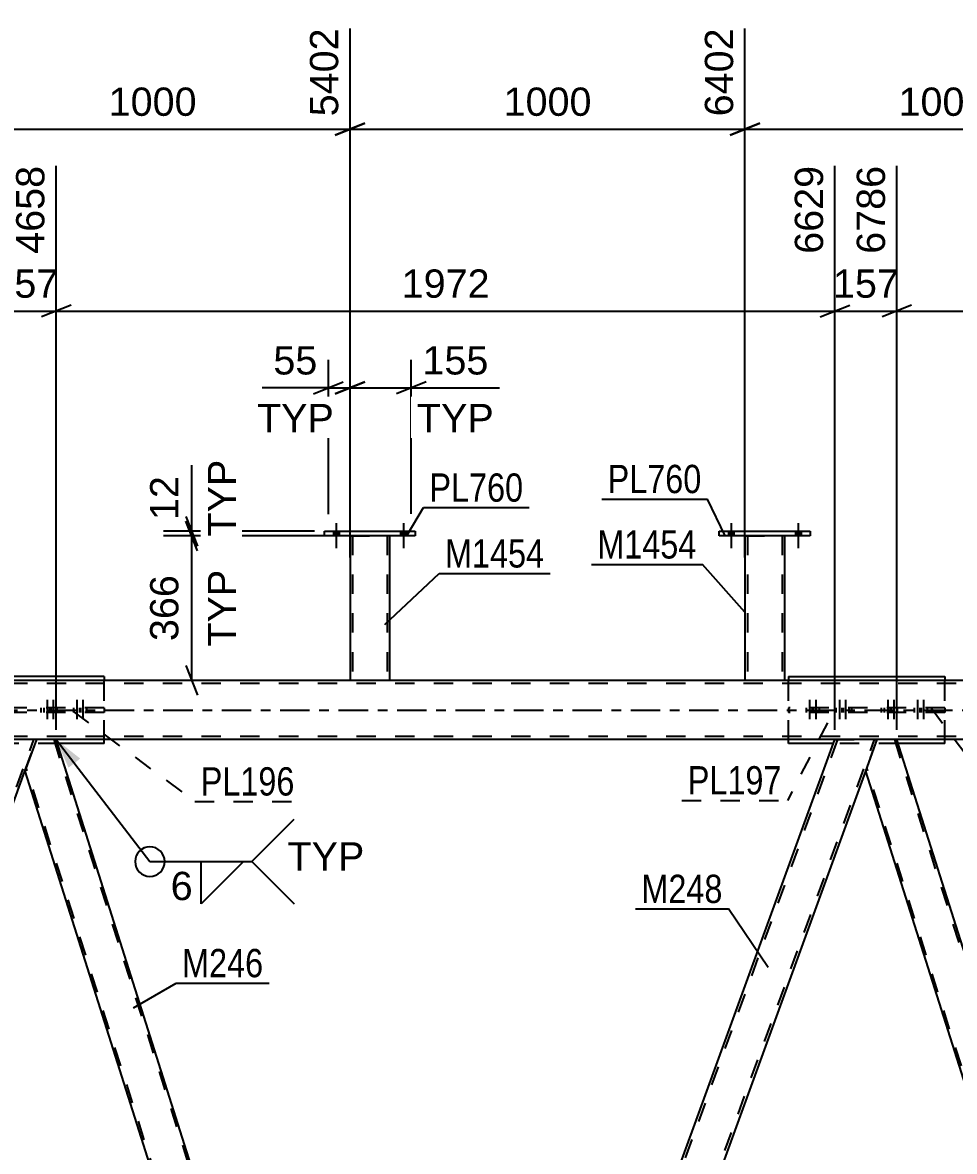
# Model space of a CAD drawing. Header units: millimetres. Extents: x -132 to 709, y -396 to 198.
# Drawn here: x 163.5 to 257.9, y -44.7 to 69.7 of the extents above; entities that cross this region are included whole.
import ezdxf

# ---------------------------------------------------------------- set-up
doc = ezdxf.new("R2010")
doc.units = ezdxf.units.MM
doc.linetypes.add('DXK_LINE_DOT2', pattern=[3.9198, 1.9599, -1.9599])
doc.linetypes.add('DXK_LINE_DOT3', pattern=[5.9187, 2.979, -0.9799, 0.9799, -0.9799])
doc.styles.add('Arial', font='arial.ttf', dxfattribs={"height": 0.2})
doc.styles.add('Arial Narrow', font='ARIALN.TTF', dxfattribs={"height": 0.2})

# ---------------------------------------------------------------- blocks, each defined once
blk = doc.blocks.new('Part-203774460-4572 - 4555')
at = {"color": 2, "linetype": 'Continuous'}
for p, q in [((236.69, 17.64), (236.69, 3)), ((240.69, 17.64), (240.69, 3))]:
    blk.add_line(p, q, dxfattribs=at)
at = {"color": 7, "linetype": 'DXK_LINE_DOT2'}
for p, q in [((236.69, 17.64), (240.69, 17.64)), ((236.93, 17.64), (236.93, 3)), ((240.45, 17.64), (240.45, 3)), ((240.69, 3), (236.69, 3))]:
    blk.add_line(p, q, dxfattribs=at)
blk = doc.blocks.new('Part-203774460-4690 - 4555')
at = {"color": 7, "linetype": 'DXK_LINE_DOT2'}
for p, q in [((622.63, 2.68), (-19.38, 2.68)), ((622.63, -2.68), (-19.38, -2.68)), ((622.63, -3), (-10.67, -3))]:
    blk.add_line(p, q, dxfattribs=at)
at = {"color": 2, "linetype": 'Continuous'}
for p, q in [((622.63, 3), (-15.38, 3)), ((622.63, -3), (-4.28, -3))]:
    blk.add_line(p, q, dxfattribs=at)
at = {"color": 7, "linetype": 'DXK_LINE_DOT3'}
blk.add_line((-29.38, 0), (622.63, 0), dxfattribs=at)
blk = doc.blocks.new('Part-203774460-4567 - 4555')
at = {"color": 2, "linetype": 'Continuous'}
for p, q in [((234.09, 17.64), (234.09, 18.12)), ((234.09, 18.12), (243.29, 18.12)), ((243.29, 17.64), (234.09, 17.64)), ((243.29, 18.12), (243.29, 17.64))]:
    blk.add_line(p, q, dxfattribs=at)
blk = doc.blocks.new('Part-203774460-4577 - 4555')
at = {"color": 2, "linetype": 'Continuous'}
for p, q in [((194.09, 17.64), (194.09, 18.12)), ((194.09, 18.12), (203.29, 18.12)), ((203.29, 17.64), (194.09, 17.64)), ((203.29, 18.12), (203.29, 17.64))]:
    blk.add_line(p, q, dxfattribs=at)
blk = doc.blocks.new('Part-203774460-4582 - 4555')
at = {"color": 2, "linetype": 'Continuous'}
for p, q in [((196.69, 17.64), (196.69, 3)), ((200.69, 17.64), (200.69, 3))]:
    blk.add_line(p, q, dxfattribs=at)
at = {"color": 7, "linetype": 'DXK_LINE_DOT2'}
for p, q in [((196.69, 17.64), (200.69, 17.64)), ((196.93, 17.64), (196.93, 3)), ((200.45, 17.64), (200.45, 3)), ((200.69, 3), (196.69, 3))]:
    blk.add_line(p, q, dxfattribs=at)
blk = doc.blocks.new('Bolt-203774460-5049 - 4555')
at = {"linetype": 'Continuous'}
for points in [[(235.01, 17.64), (235.57, 17.64), (235.57, 18.12), (235.01, 18.12)], [(235.01, 17.64), (235.57, 17.64), (235.57, 18.12), (235.01, 18.12)], [(241.81, 17.64), (242.37, 17.64), (242.37, 18.12), (241.81, 18.12)], [(241.81, 17.64), (242.37, 17.64), (242.37, 18.12), (241.81, 18.12)]]:
    blk.add_hatch(color=1, dxfattribs=at).paths.add_polyline_path(points)
at = {"color": 1, "linetype": 'Continuous'}
for p, q in [((235.29, 18.92), (235.29, 16.4)), ((235.29, 18.92), (235.29, 16.4)), ((242.09, 18.92), (242.09, 16.4)), ((242.09, 18.92), (242.09, 16.4)), ((235.01, 18.12), (235.01, 17.64)), ((235.01, 18.12), (235.01, 17.64)), ((235.57, 18.12), (235.57, 17.64)), ((235.57, 18.12), (235.57, 17.64)), ((241.81, 18.12), (241.81, 17.64)), ((241.81, 18.12), (241.81, 17.64)), ((242.37, 18.12), (242.37, 17.64)), ((242.37, 18.12), (242.37, 17.64))]:
    blk.add_line(p, q, dxfattribs=at)
blk = doc.blocks.new('Part-203774460-5005 - 4555')
at = {"color": 2, "linetype": 'Continuous'}
for p, q in [((164.92, -3), (163.75, -6.21)), ((203.65, -118.79), (166.93, -3)), ((163.75, -6.21), (200.47, -122))]:
    blk.add_line(p, q, dxfattribs=at)
at = {"color": 7, "linetype": 'DXK_LINE_DOT2'}
for p, q in [((166.93, -3), (164.92, -3)), ((166.68, -3), (203.52, -119.16)), ((200.72, -122), (163.89, -5.84))]:
    blk.add_line(p, q, dxfattribs=at)
blk = doc.blocks.new('Bolt-203774460-4696 - 4555')
at = {"linetype": 'Continuous'}
for points in [[(195.01, 17.64), (195.57, 17.64), (195.57, 18.12), (195.01, 18.12)], [(195.01, 17.64), (195.57, 17.64), (195.57, 18.12), (195.01, 18.12)], [(201.81, 17.64), (202.37, 17.64), (202.37, 18.12), (201.81, 18.12)], [(201.81, 17.64), (202.37, 17.64), (202.37, 18.12), (201.81, 18.12)]]:
    blk.add_hatch(color=1, dxfattribs=at).paths.add_polyline_path(points)
at = {"color": 1, "linetype": 'Continuous'}
for p, q in [((195.29, 18.92), (195.29, 16.4)), ((195.29, 18.92), (195.29, 16.4)), ((202.09, 18.92), (202.09, 16.4)), ((202.09, 18.92), (202.09, 16.4)), ((195.01, 18.12), (195.01, 17.64)), ((195.01, 18.12), (195.01, 17.64)), ((195.57, 18.12), (195.57, 17.64)), ((195.57, 18.12), (195.57, 17.64)), ((201.81, 18.12), (201.81, 17.64)), ((201.81, 18.12), (201.81, 17.64)), ((202.37, 18.12), (202.37, 17.64)), ((202.37, 18.12), (202.37, 17.64))]:
    blk.add_line(p, q, dxfattribs=at)
blk = doc.blocks.new('Part-203774460-4828 - 4555')
at = {"color": 2, "linetype": 'Continuous'}
for p, q in [((241.08, 3.4), (241.08, 3)), ((241.08, 3.4), (256.93, 3.4)), ((256.93, 3.4), (256.93, 3)), ((241.08, -3.4), (241.08, -3)), ((245.65, -3.4), (241.08, -3.4)), ((256.93, -3.4), (252.19, -3.4)), ((256.93, -3.4), (256.93, -3))]:
    blk.add_line(p, q, dxfattribs=at)
at = {"color": 7, "linetype": 'DXK_LINE_DOT2'}
for p, q in [((241.08, -3), (241.08, 3)), ((256.93, -3), (256.93, 3)), ((252.19, -3.4), (245.65, -3.4))]:
    blk.add_line(p, q, dxfattribs=at)
blk = doc.blocks.new('Part-203774460-4833 - 4555')
at = {"color": 7, "linetype": 'DXK_LINE_DOT2'}
for p, q in [((256.93, 0.24), (241.08, 0.24)), ((241.08, 0.24), (241.08, -0.24)), ((247.49, 0.24), (247.49, -0.24)), ((250.52, -0.24), (250.52, 0.24)), ((256.93, 0.24), (256.93, -0.24)), ((256.93, -0.24), (241.08, -0.24))]:
    blk.add_line(p, q, dxfattribs=at)
blk = doc.blocks.new('Part-203774460-4838 - 4555')
at = {"color": 2, "linetype": 'Continuous'}
for p, q in [((155.95, 3.4), (155.95, 3)), ((156.69, 3.4), (155.95, 3.4)), ((171.8, 3.4), (160.69, 3.4)), ((171.8, 3.4), (171.8, 3)), ((155.95, -3.4), (155.95, -3)), ((160.52, -3.4), (155.95, -3.4)), ((171.8, -3.4), (167.06, -3.4)), ((171.8, -3.4), (171.8, -3))]:
    blk.add_line(p, q, dxfattribs=at)
at = {"color": 7, "linetype": 'DXK_LINE_DOT2'}
for p, q in [((155.95, -3), (155.95, 3)), ((160.69, 3.4), (156.69, 3.4)), ((171.8, -3), (171.8, 3)), ((167.06, -3.4), (160.52, -3.4))]:
    blk.add_line(p, q, dxfattribs=at)
blk = doc.blocks.new('Part-203774460-4843 - 4555')
at = {"color": 7, "linetype": 'DXK_LINE_DOT2'}
for p, q in [((171.8, 0.24), (155.95, 0.24)), ((155.95, 0.24), (155.95, -0.24)), ((162.35, 0.24), (162.35, -0.24)), ((165.39, -0.24), (165.39, 0.24)), ((171.8, 0.24), (171.8, -0.24)), ((171.8, -0.24), (155.95, -0.24))]:
    blk.add_line(p, q, dxfattribs=at)
blk = doc.blocks.new('Part-203774460-4930 - 4555')
at = {"color": 7, "linetype": 'DXK_LINE_DOT2'}
for p, q in [((246.05, -3), (202.74, -122)), ((206.49, -122), (249.8, -3)), ((245.8, -3), (250.05, -3)), ((250.05, -3), (248.89, -6.21))]:
    blk.add_line(p, q, dxfattribs=at)
at = {"color": 2, "linetype": 'Continuous'}
for p, q in [((203.65, -118.79), (245.8, -3)), ((248.89, -6.21), (206.74, -122))]:
    blk.add_line(p, q, dxfattribs=at)
blk = doc.blocks.new('Part-203774460-5000 - 4555')
at = {"color": 2, "linetype": 'Continuous'}
for p, q in [((250.05, -3), (248.89, -6.21)), ((288.79, -118.79), (252.07, -3)), ((248.89, -6.21), (285.61, -122))]:
    blk.add_line(p, q, dxfattribs=at)
at = {"color": 7, "linetype": 'DXK_LINE_DOT2'}
for p, q in [((252.07, -3), (250.05, -3)), ((251.82, -3), (288.65, -119.16)), ((285.86, -122), (249.02, -5.84))]:
    blk.add_line(p, q, dxfattribs=at)
blk = doc.blocks.new('Part-203774460-5030 - 4555')
at = {"color": 7, "linetype": 'DXK_LINE_DOT2'}
for p, q in [((121.35, -122), (164.66, -3)), ((164.92, -3), (160.66, -3)), ((163.75, -6.21), (164.92, -3))]:
    blk.add_line(p, q, dxfattribs=at)
at = {"color": 2, "linetype": 'Continuous'}
blk.add_line((121.61, -122), (163.75, -6.21), dxfattribs=at)
blk = doc.blocks.new('Bolt-203774460-5048 - 4555')
at = {"color": 1, "linetype": 'DXK_LINE_DOT2'}
for p, q in [((250.79, 0.24), (250.79, -0.24)), ((251.15, 1.04), (251.15, -1.96)), ((251.39, 0.24), (251.39, -0.24)), ((251.51, 0.24), (251.51, -0.24)), ((251.75, 1.04), (251.75, -1.96)), ((252.11, 0.24), (252.11, -0.24)), ((253.81, 0.24), (253.81, -0.24)), ((254.17, 1.04), (254.17, -1.96)), ((254.41, 0.24), (254.41, -0.24)), ((254.53, 0.24), (254.53, -0.24)), ((254.77, 1.04), (254.77, -1.96)), ((255.13, 0.24), (255.13, -0.24))]:
    blk.add_line(p, q, dxfattribs=at)
blk = doc.blocks.new('Bolt-203774460-5050 - 4555')
at = {"color": 1, "linetype": 'DXK_LINE_DOT2'}
for p, q in [((242.88, 0.24), (242.88, -0.24)), ((243.24, 1.04), (243.24, -1.96)), ((243.49, 0.24), (243.49, -0.24)), ((243.6, 0.24), (243.6, -0.24)), ((243.85, 1.04), (243.85, -1.96)), ((244.21, 0.24), (244.21, -0.24)), ((245.9, 0.24), (245.9, -0.24)), ((246.26, 1.04), (246.26, -1.96)), ((246.5, 0.24), (246.5, -0.24)), ((246.62, 0.24), (246.62, -0.24)), ((246.86, 1.04), (246.86, -1.96)), ((247.22, 0.24), (247.22, -0.24))]:
    blk.add_line(p, q, dxfattribs=at)
blk = doc.blocks.new('Bolt-203774460-5069 - 4555')
at = {"color": 1, "linetype": 'DXK_LINE_DOT2'}
for p, q in [((165.66, 0.24), (165.66, -0.24)), ((166.02, 1.04), (166.02, -1.96)), ((166.26, 0.24), (166.26, -0.24)), ((166.38, 0.24), (166.38, -0.24)), ((166.62, 1.04), (166.62, -1.96)), ((166.98, 0.24), (166.98, -0.24)), ((168.67, 0.24), (168.67, -0.24)), ((169.03, 1.04), (169.03, -1.96)), ((169.27, 0.24), (169.27, -0.24)), ((169.39, 0.24), (169.39, -0.24)), ((169.63, 1.04), (169.63, -1.96)), ((169.99, 0.24), (169.99, -0.24))]:
    blk.add_line(p, q, dxfattribs=at)
blk = doc.blocks.new('StraightDimension-203774460-5789 - 4555')
at = {"color": 7, "linetype": 'Continuous'}
for p, q in [((181.25, 16.14), (180.05, 19.14)), ((195.69, 17.64), (177.8, 17.64)), ((180.65, 3), (180.65, 17.64)), ((180.05, 4.5), (181.25, 1.5)), ((195.69, 3), (177.8, 3))]:
    blk.add_line(p, q, dxfattribs=at)
at = {"color": 0}
blk.add_wipeout([(179.9, 14.26), (175.7, 14.26), (175.7, 6.39), (179.9, 6.39)], dxfattribs=at)
at = {"color": 0, "linetype": 'Continuous'}
blk.add_wipeout([(185.75, 14.81), (181.55, 14.81), (181.55, 5.83), (185.75, 5.83)], dxfattribs=at)
at = {"color": 3, "linetype": 'Continuous', "style": 'Arial'}
blk.add_text('TYP', height=2.865, rotation=90.0002, dxfattribs=at).set_placement((185.15, 6.43))
at = {"color": 3, "style": 'Arial'}
blk.add_text('366', height=2.865, rotation=90.0002, dxfattribs=at).set_placement((179.3, 6.99))
blk = doc.blocks.new('StraightDimension-203774460-5799 - 4555')
at = {"color": 7, "linetype": 'Continuous'}
for p, q in [((180.65, 18.12), (180.65, 24.82)), ((180.65, 18.12), (180.65, 24.82)), ((180.05, 19.62), (181.25, 16.62)), ((181.25, 16.14), (180.05, 19.14)), ((193.09, 18.12), (177.8, 18.12)), ((195.69, 17.64), (177.8, 17.64)), ((180.65, 17.64), (180.65, 18.12))]:
    blk.add_line(p, q, dxfattribs=at)
at = {"color": 0, "linetype": 'Continuous'}
blk.add_wipeout([(185.75, 25.96), (181.55, 25.96), (181.55, 16.98), (185.75, 16.98)], dxfattribs=at)
at = {"color": 0}
blk.add_wipeout([(179.9, 24.29), (175.7, 24.29), (175.7, 18.65), (179.9, 18.65)], dxfattribs=at)
at = {"color": 3, "linetype": 'Continuous', "style": 'Arial'}
blk.add_text('TYP', height=2.865, rotation=90.0002, dxfattribs=at).set_placement((185.15, 17.58))
at = {"color": 3, "style": 'Arial'}
blk.add_text('12', height=2.865, rotation=90.0002, dxfattribs=at).set_placement((179.3, 19.25))
blk = doc.blocks.new('StraightDimension-203774460-5268 - 4555')
at = {"color": 7, "linetype": 'Continuous'}
for p, q in [((194.49, 19.85), (194.49, 35.5)), ((196.69, 18.64), (196.69, 35.5)), ((192.99, 32.05), (195.99, 33.25)), ((198.19, 33.25), (195.19, 32.05)), ((194.49, 32.65), (187.79, 32.65)), ((194.49, 32.65), (187.79, 32.65)), ((194.49, 32.65), (196.69, 32.65))]:
    blk.add_line(p, q, dxfattribs=at)
at = {"color": 0}
blk.add_wipeout([(193.97, 33.4), (193.97, 37.6), (188.32, 37.6), (188.32, 33.4)], dxfattribs=at)
at = {"color": 0, "linetype": 'Continuous'}
blk.add_wipeout([(195.63, 27.55), (195.63, 31.75), (186.66, 31.75), (186.66, 27.55)], dxfattribs=at)
at = {"color": 3, "style": 'Arial'}
blk.add_text('55', height=2.865, dxfattribs=at).set_placement((188.92, 34))
at = {"color": 3, "linetype": 'Continuous', "style": 'Arial'}
blk.add_text('TYP', height=2.865, dxfattribs=at).set_placement((187.26, 28.15))
blk = doc.blocks.new('StraightDimension-203774460-5951 - 4555')
at = {"color": 7, "linetype": 'Continuous'}
for p, q in [((236.69, 15.44), (236.69, 69.06)), ((276.69, 15.44), (276.69, 69.06)), ((238.19, 59.46), (235.19, 58.26)), ((236.69, 58.86), (276.69, 58.86)), ((275.19, 58.26), (278.19, 59.46))]:
    blk.add_line(p, q, dxfattribs=at)
at = {"color": 0}
blk.add_wipeout([(261.74, 59.61), (261.74, 63.81), (251.64, 63.81), (251.64, 59.61)], dxfattribs=at)
at = {"color": 3, "style": 'Arial'}
blk.add_text('1000', height=2.865, dxfattribs=at).set_placement((252.24, 60.21))
at = {"color": 0, "linetype": 'Continuous'}
blk.add_wipeout([(276.09, 69.66), (271.89, 69.66), (271.89, 59.56), (276.09, 59.56)], dxfattribs=at)
at = {"color": 3, "linetype": 'Continuous', "style": 'Arial'}
blk.add_text('7402', height=2.865, rotation=90.0002, dxfattribs=at).set_placement((275.49, 60.16))
blk = doc.blocks.new('StraightDimension-203774460-5971 - 4555')
at = {"color": 7, "linetype": 'Continuous'}
for p, q in [((156.69, 16.31), (156.69, 69.06)), ((196.69, 15.44), (196.69, 69.06)), ((158.19, 59.46), (155.19, 58.26)), ((156.69, 58.86), (196.69, 58.86)), ((195.19, 58.26), (198.19, 59.46))]:
    blk.add_line(p, q, dxfattribs=at)
at = {"color": 0}
blk.add_wipeout([(181.74, 59.61), (181.74, 63.81), (171.64, 63.81), (171.64, 59.61)], dxfattribs=at)
at = {"color": 3, "style": 'Arial'}
blk.add_text('1000', height=2.865, dxfattribs=at).set_placement((172.24, 60.21))
at = {"color": 0, "linetype": 'Continuous'}
blk.add_wipeout([(196.09, 69.66), (191.89, 69.66), (191.89, 59.56), (196.09, 59.56)], dxfattribs=at)
at = {"color": 3, "linetype": 'Continuous', "style": 'Arial'}
blk.add_text('5402', height=2.865, rotation=90.0002, dxfattribs=at).set_placement((195.49, 60.16))
blk = doc.blocks.new('StraightDimension-203774460-5454 - 4555')
at = {"color": 7, "linetype": 'Continuous'}
for p, q in [((160.66, -2), (160.66, 55.13)), ((166.93, -2), (166.93, 55.13)), ((159.16, 39.83), (162.16, 41.03)), ((160.66, 40.43), (166.93, 40.43)), ((168.43, 41.03), (165.43, 39.83))]:
    blk.add_line(p, q, dxfattribs=at)
at = {"color": 0}
blk.add_wipeout([(167.73, 41.18), (167.73, 45.38), (159.86, 45.38), (159.86, 41.18)], dxfattribs=at)
at = {"color": 3, "style": 'Arial'}
blk.add_text('157', height=2.865, dxfattribs=at).set_placement((160.46, 41.78))
at = {"color": 0, "linetype": 'Continuous'}
blk.add_wipeout([(166.33, 55.73), (162.13, 55.73), (162.13, 45.63), (166.33, 45.63)], dxfattribs=at)
at = {"color": 3, "linetype": 'Continuous', "style": 'Arial'}
blk.add_text('4658', height=2.865, rotation=90.0002, dxfattribs=at).set_placement((165.73, 46.23))
blk = doc.blocks.new('StraightDimension-203774460-5261 - 4555')
at = {"color": 7, "linetype": 'Continuous'}
for p, q in [((196.69, 18.64), (196.69, 35.5)), ((202.89, 19.88), (202.89, 35.5)), ((195.19, 32.05), (198.19, 33.25)), ((204.39, 33.25), (201.39, 32.05)), ((196.69, 32.65), (202.89, 32.65)), ((202.89, 32.65), (211.81, 32.65)), ((202.89, 32.65), (211.81, 32.65))]:
    blk.add_line(p, q, dxfattribs=at)
at = {"color": 0}
blk.add_wipeout([(211.29, 33.4), (211.29, 37.6), (203.42, 37.6), (203.42, 33.4)], dxfattribs=at)
at = {"color": 0, "linetype": 'Continuous'}
blk.add_wipeout([(211.84, 27.55), (211.84, 31.75), (202.86, 31.75), (202.86, 27.55)], dxfattribs=at)
at = {"color": 3, "style": 'Arial'}
blk.add_text('155', height=2.865, dxfattribs=at).set_placement((204.02, 34))
at = {"color": 3, "linetype": 'Continuous', "style": 'Arial'}
blk.add_text('TYP', height=2.865, dxfattribs=at).set_placement((203.46, 28.15))
blk = doc.blocks.new('StraightDimension-203774460-5290 - 4555')
at = {"color": 7, "linetype": 'Continuous'}
for p, q in [((245.8, -2), (245.8, 55.13)), ((252.07, -2), (252.07, 55.13)), ((244.3, 39.83), (247.3, 41.03)), ((245.8, 40.43), (252.07, 40.43)), ((253.57, 41.03), (250.57, 39.83))]:
    blk.add_line(p, q, dxfattribs=at)
at = {"color": 0}
blk.add_wipeout([(252.87, 41.18), (252.87, 45.38), (245, 45.38), (245, 41.18)], dxfattribs=at)
at = {"color": 3, "style": 'Arial'}
blk.add_text('157', height=2.865, dxfattribs=at).set_placement((245.6, 41.78))
at = {"color": 0, "linetype": 'Continuous'}
blk.add_wipeout([(251.47, 55.73), (247.27, 55.73), (247.27, 45.63), (251.47, 45.63)], dxfattribs=at)
at = {"color": 3, "linetype": 'Continuous', "style": 'Arial'}
blk.add_text('6786', height=2.865, rotation=90.0002, dxfattribs=at).set_placement((250.87, 46.23))
blk = doc.blocks.new('StraightDimension-203774460-5317 - 4555')
at = {"color": 7, "linetype": 'Continuous'}
for p, q in [((252.07, -2), (252.07, 55.13)), ((330.93, -2), (330.93, 55.13)), ((253.57, 41.03), (250.57, 39.83)), ((252.07, 40.43), (330.93, 40.43)), ((329.43, 39.83), (332.43, 41.03))]:
    blk.add_line(p, q, dxfattribs=at)
at = {"color": 0, "linetype": 'Continuous'}
blk.add_wipeout([(330.33, 55.73), (326.13, 55.73), (326.13, 45.63), (330.33, 45.63)], dxfattribs=at)
at = {"color": 0}
blk.add_wipeout([(296.55, 41.18), (296.55, 45.38), (286.45, 45.38), (286.45, 41.18)], dxfattribs=at)
at = {"color": 3, "linetype": 'Continuous', "style": 'Arial'}
blk.add_text('8758', height=2.865, rotation=90.0002, dxfattribs=at).set_placement((329.73, 46.23))
at = {"color": 3, "style": 'Arial'}
blk.add_text('1972', height=2.865, dxfattribs=at).set_placement((287.05, 41.78))
blk = doc.blocks.new('StraightDimension-203774460-5478 - 4555')
at = {"color": 7, "linetype": 'Continuous'}
for p, q in [((166.93, -2), (166.93, 55.13)), ((245.8, -2), (245.8, 55.13)), ((168.43, 41.03), (165.43, 39.83)), ((166.93, 40.43), (245.8, 40.43)), ((244.3, 39.83), (247.3, 41.03))]:
    blk.add_line(p, q, dxfattribs=at)
at = {"color": 0, "linetype": 'Continuous'}
blk.add_wipeout([(245.2, 55.73), (241, 55.73), (241, 45.63), (245.2, 45.63)], dxfattribs=at)
at = {"color": 0}
blk.add_wipeout([(211.41, 41.18), (211.41, 45.38), (201.32, 45.38), (201.32, 41.18)], dxfattribs=at)
at = {"color": 3, "linetype": 'Continuous', "style": 'Arial'}
blk.add_text('6629', height=2.865, rotation=90.0002, dxfattribs=at).set_placement((244.6, 46.23))
at = {"color": 3, "style": 'Arial'}
blk.add_text('1972', height=2.865, dxfattribs=at).set_placement((201.92, 41.78))
blk = doc.blocks.new('StraightDimension-203774460-5961 - 4555')
at = {"color": 7, "linetype": 'Continuous'}
for p, q in [((196.69, 15.44), (196.69, 69.06)), ((236.69, 15.44), (236.69, 69.06)), ((198.19, 59.46), (195.19, 58.26)), ((196.69, 58.86), (236.69, 58.86)), ((235.19, 58.26), (238.19, 59.46))]:
    blk.add_line(p, q, dxfattribs=at)
at = {"color": 0}
blk.add_wipeout([(221.74, 59.61), (221.74, 63.81), (211.64, 63.81), (211.64, 59.61)], dxfattribs=at)
at = {"color": 3, "style": 'Arial'}
blk.add_text('1000', height=2.865, dxfattribs=at).set_placement((212.24, 60.21))
at = {"color": 0, "linetype": 'Continuous'}
blk.add_wipeout([(236.09, 69.66), (231.89, 69.66), (231.89, 59.56), (236.09, 59.56)], dxfattribs=at)
at = {"color": 3, "linetype": 'Continuous', "style": 'Arial'}
blk.add_text('6402', height=2.865, rotation=90.0002, dxfattribs=at).set_placement((235.49, 60.16))
blk = doc.blocks.new('Mark-203774460-4563 - 4555')
at = {"color": 30, "linetype": 'Continuous'}
for p in [(222.18, 21.38), (234.68, 17.64)]:
    blk.add_line(p, (232.88, 21.38), dxfattribs=at)
at = {"color": 0}
blk.add_wipeout([(232.28, 21.98), (232.28, 24.98), (222.78, 24.98), (222.78, 21.98)], dxfattribs=at)
blk.add_wipeout([(232.28, 21.98), (232.28, 24.98), (222.78, 24.98), (222.78, 21.98)], dxfattribs=at)
at = {"color": 3, "style": 'Arial Narrow'}
blk.add_text('PL760', height=2.863, dxfattribs=at).set_placement((222.78, 21.98))
blk = doc.blocks.new('Mark-203774460-4568 - 4555')
at = {"color": 30, "linetype": 'Continuous'}
for p in [(221.13, 14.75), (236.69, 9.93)]:
    blk.add_line(p, (232.38, 14.75), dxfattribs=at)
at = {"color": 0}
blk.add_wipeout([(231.78, 15.35), (231.78, 18.35), (221.73, 18.35), (221.73, 15.35)], dxfattribs=at)
blk.add_wipeout([(231.78, 15.35), (231.78, 18.35), (221.73, 18.35), (221.73, 15.35)], dxfattribs=at)
at = {"color": 3, "style": 'Arial Narrow'}
blk.add_text('M1454', height=2.863, dxfattribs=at).set_placement((221.73, 15.35))
blk = doc.blocks.new('Mark-203774460-4573 - 4555')
at = {"color": 30, "linetype": 'Continuous'}
for p, q in [((202.52, 17.79), (204.13, 20.51)), ((204.13, 20.51), (214.83, 20.51))]:
    blk.add_line(p, q, dxfattribs=at)
at = {"color": 0}
blk.add_wipeout([(214.23, 21.11), (214.23, 24.11), (204.73, 24.11), (204.73, 21.11)], dxfattribs=at)
blk.add_wipeout([(214.23, 21.11), (214.23, 24.11), (204.73, 24.11), (204.73, 21.11)], dxfattribs=at)
at = {"color": 3, "style": 'Arial Narrow'}
blk.add_text('PL760', height=2.863, dxfattribs=at).set_placement((204.73, 21.11))
blk = doc.blocks.new('Mark-203774460-4578 - 4555')
at = {"color": 30, "linetype": 'Continuous'}
for p, q in [((200.2, 8.66), (205.71, 13.84)), ((205.71, 13.84), (216.96, 13.84))]:
    blk.add_line(p, q, dxfattribs=at)
at = {"color": 0}
blk.add_wipeout([(216.36, 14.44), (216.36, 17.44), (206.31, 17.44), (206.31, 14.44)], dxfattribs=at)
blk.add_wipeout([(216.36, 14.44), (216.36, 17.44), (206.31, 17.44), (206.31, 14.44)], dxfattribs=at)
at = {"color": 3, "style": 'Arial Narrow'}
blk.add_text('M1454', height=2.863, dxfattribs=at).set_placement((206.31, 14.44))
blk = doc.blocks.new('Mark-203774460-4926 - 4555')
at = {"color": 30, "linetype": 'Continuous'}
for p in [(225.6, -20.15), (239.05, -26.1)]:
    blk.add_line(p, (235.02, -20.15), dxfattribs=at)
at = {"color": 0}
blk.add_wipeout([(234.42, -19.55), (234.42, -16.55), (226.2, -16.55), (226.2, -19.55)], dxfattribs=at)
blk.add_wipeout([(234.42, -19.55), (234.42, -16.55), (226.2, -16.55), (226.2, -19.55)], dxfattribs=at)
at = {"color": 3, "style": 'Arial Narrow'}
blk.add_text('M248', height=2.863, dxfattribs=at).set_placement((226.2, -19.55))
blk = doc.blocks.new('Mark-203774460-4824 - 4555')
at = {"color": 30, "linetype": 'DXK_LINE_DOT2'}
for p in [(245.04, -1.28), (230.3, -9.15)]:
    blk.add_line(p, (241.01, -9.15), dxfattribs=at)
at = {"color": 0}
blk.add_wipeout([(240.41, -8.55), (240.41, -5.55), (230.9, -5.55), (230.9, -8.55)], dxfattribs=at)
blk.add_wipeout([(240.41, -8.55), (240.41, -5.55), (230.9, -5.55), (230.9, -8.55)], dxfattribs=at)
at = {"color": 3, "style": 'Arial Narrow'}
blk.add_text('PL197', height=2.863, dxfattribs=at).set_placement((230.9, -8.55))
blk = doc.blocks.new('Mark-203774460-4829 - 4555')
at = {"color": 30, "linetype": 'DXK_LINE_DOT2'}
for p, q in [((255.53, 0.24), (264.42, -11.7)), ((264.42, -11.7), (275.12, -11.7))]:
    blk.add_line(p, q, dxfattribs=at)
at = {"color": 0}
blk.add_wipeout([(274.52, -11.1), (274.52, -8.1), (265.02, -8.1), (265.02, -11.1)], dxfattribs=at)
blk.add_wipeout([(274.52, -11.1), (274.52, -8.1), (265.02, -8.1), (265.02, -11.1)], dxfattribs=at)
at = {"color": 3, "style": 'Arial Narrow'}
blk.add_text('PL196', height=2.863, dxfattribs=at).set_placement((265.02, -11.1))
blk = doc.blocks.new('Mark-203774460-4839 - 4555')
at = {"color": 30, "linetype": 'DXK_LINE_DOT2'}
for p, q in [((168.61, -0.13), (180.97, -9.26)), ((180.97, -9.26), (191.67, -9.26))]:
    blk.add_line(p, q, dxfattribs=at)
at = {"color": 0}
blk.add_wipeout([(191.07, -8.66), (191.07, -5.66), (181.57, -5.66), (181.57, -8.66)], dxfattribs=at)
blk.add_wipeout([(191.07, -8.66), (191.07, -5.66), (181.57, -5.66), (181.57, -8.66)], dxfattribs=at)
at = {"color": 3, "style": 'Arial Narrow'}
blk.add_text('PL196', height=2.863, dxfattribs=at).set_placement((181.57, -8.66))
blk = doc.blocks.new('Mark-203774460-5001 - 4555')
at = {"color": 30, "linetype": 'Continuous'}
for p, q in [((174.75, -30.17), (179.08, -27.67)), ((179.08, -27.67), (188.5, -27.67))]:
    blk.add_line(p, q, dxfattribs=at)
at = {"color": 0}
blk.add_wipeout([(187.9, -27.07), (187.9, -24.07), (179.68, -24.07), (179.68, -27.07)], dxfattribs=at)
blk.add_wipeout([(187.9, -27.07), (187.9, -24.07), (179.68, -24.07), (179.68, -27.07)], dxfattribs=at)
at = {"color": 3, "style": 'Arial Narrow'}
blk.add_text('M246', height=2.863, dxfattribs=at).set_placement((179.68, -27.07))
blk = doc.blocks.new('WeldMark-203774460-6687 - 4555')
at = {"linetype": 'Continuous'}
blk.add_hatch(color=30, dxfattribs=at).paths.add_polyline_path([(168.17, -5.84), (166.93, -3), (169.36, -4.92)])
at = {"color": 30, "linetype": 'Continuous'}
for p, q in [((166.93, -3), (176.42, -15.36)), ((176.42, -15.36), (186.75, -15.36))]:
    blk.add_line(p, q, dxfattribs=at)
at = {"color": 3, "linetype": 'Continuous'}
for p, q in [((186.75, -15.36), (191.03, -11.07)), ((181.6, -15.36), (185.89, -15.36)), ((185.89, -15.36), (181.6, -19.65)), ((181.6, -19.65), (181.6, -15.36)), ((186.75, -15.36), (191.03, -19.65))]:
    blk.add_line(p, q, dxfattribs=at)
blk.add_arc((176.42, -15.36), 1.5, 90, 270, dxfattribs=at)
at = {"color": 0}
blk.add_wipeout([(180.95, -19.46), (180.95, -16.06), (178.32, -16.06), (178.32, -19.46)], dxfattribs=at)
at = {"color": 3, "linetype": 'Continuous'}
blk.add_arc((176.42, -15.36), 1.5, 270, 90, dxfattribs=at)
at = {"color": 3, "style": 'Arial'}
blk.add_text('6', height=2.87, dxfattribs=at).set_placement((178.52, -19.26))
at = {"color": 0, "linetype": 'Continuous'}
blk.add_wipeout([(198.12, -16.26), (198.12, -13.26), (190.35, -13.26), (190.35, -16.26)], dxfattribs=at)
blk.add_wipeout([(198.12, -16.26), (198.12, -13.26), (190.35, -13.26), (190.35, -16.26)], dxfattribs=at)
at = {"color": 3, "linetype": 'Continuous', "style": 'Arial'}
blk.add_text('TYP', height=2.865, dxfattribs=at).set_placement((190.35, -16.26))

msp = doc.modelspace()

# ---------------------------------------------------------------- block references
for name in ['Bolt-203774460-4696 - 4555', 'Bolt-203774460-5049 - 4555', 'Part-203774460-4577 - 4555', 'Part-203774460-4582 - 4555', 'Part-203774460-4567 - 4555', 'Part-203774460-4572 - 4555', 'Part-203774460-4690 - 4555', 'Part-203774460-4838 - 4555', 'Part-203774460-4828 - 4555', 'Part-203774460-4843 - 4555', 'Bolt-203774460-5069 - 4555', 'Part-203774460-4833 - 4555', 'Bolt-203774460-5050 - 4555', 'Bolt-203774460-5048 - 4555', 'Part-203774460-5030 - 4555', 'Part-203774460-5005 - 4555', 'Part-203774460-4930 - 4555', 'Part-203774460-5000 - 4555']:
    msp.add_blockref(name, (0, 0))

# ---------------------------------------------------------------- next in the draw order: block references
for name in ['StraightDimension-203774460-5951 - 4555', 'StraightDimension-203774460-5789 - 4555', 'Mark-203774460-4926 - 4555', 'Mark-203774460-5001 - 4555']:
    msp.add_blockref(name, (0, 0))

# ---------------------------------------------------------------- next in the draw order: block references
for name in ['StraightDimension-203774460-5290 - 4555', 'StraightDimension-203774460-5799 - 4555']:
    msp.add_blockref(name, (0, 0))

# ---------------------------------------------------------------- next in the draw order: block references
for name in ['StraightDimension-203774460-5317 - 4555', 'StraightDimension-203774460-5268 - 4555']:
    msp.add_blockref(name, (0, 0))

# ---------------------------------------------------------------- next in the draw order: block references
for name in ['StraightDimension-203774460-5971 - 4555', 'Mark-203774460-4829 - 4555']:
    msp.add_blockref(name, (0, 0))

# ---------------------------------------------------------------- next in the draw order: block references
for name in ['StraightDimension-203774460-5454 - 4555', 'StraightDimension-203774460-5261 - 4555']:
    msp.add_blockref(name, (0, 0))

# ---------------------------------------------------------------- next in the draw order: block references
msp.add_blockref('StraightDimension-203774460-5478 - 4555', (0, 0))

# ---------------------------------------------------------------- next in the draw order: block references
for name in ['StraightDimension-203774460-5961 - 4555', 'Mark-203774460-4839 - 4555', 'Mark-203774460-4824 - 4555']:
    msp.add_blockref(name, (0, 0))

# ---------------------------------------------------------------- next in the draw order: block references
for name in ['Mark-203774460-4573 - 4555', 'Mark-203774460-4563 - 4555', 'WeldMark-203774460-6687 - 4555']:
    msp.add_blockref(name, (0, 0))

# ---------------------------------------------------------------- next in the draw order: block references
for name in ['Mark-203774460-4568 - 4555', 'Mark-203774460-4578 - 4555']:
    msp.add_blockref(name, (0, 0))

doc.saveas('drawing.dxf')
